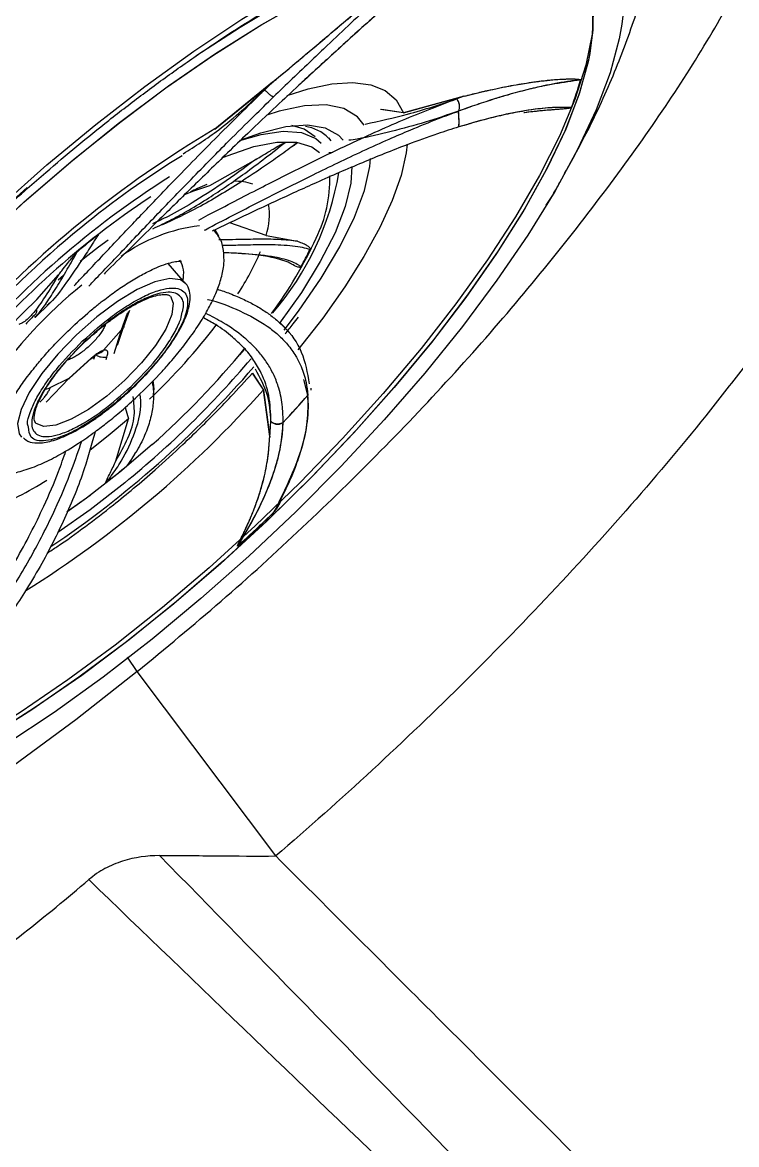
# Model space of a CAD drawing. Header units: inches. Extents: x 2 to 86, y -22 to 129.
# Drawn here: x 19.564 to 21.155, y 72.326 to 74.828 of the extents above; entities that cross this region are included whole.
import ezdxf

# ---------------------------------------------------------------- set-up
doc = ezdxf.new("R2010")
doc.units = ezdxf.units.IN
doc.header["$MEASUREMENT"] = 0
doc.layers.add('BDIM_CYAN', color=4, linetype='Continuous')

# ---------------------------------------------------------------- blocks, each defined once
blk = doc.blocks.new('2020 RHYTHM')
at = {"layer": 'BDIM_CYAN', "color": 3}
for p, q in [((17.7479, 73.7091), (17.6197, 73.6049)), ((17.6197, 73.6049), (17.7457, 73.7073)), ((17.7457, 73.7073), (17.7305, 73.6926)), ((17.7479, 73.7091), (17.7307, 73.6925)), ((18.1753, 73.6783), (18.0398, 73.6413)), ((18.0398, 73.6413), (18.1733, 73.6778)), ((18.1733, 73.6778), (18.1583, 73.6725)), ((18.1753, 73.6783), (18.1584, 73.6723)), ((18.0398, 73.6413), (17.9889, 73.6483)), ((18.0398, 73.6413), (17.9912, 73.6485)), ((17.8727, 73.5849), (17.878, 73.5786)), ((17.8827, 73.5528), (17.8735, 73.5516)), ((17.608, 73.479), (17.7107, 73.5369)), ((17.7335, 73.3677), (17.6526, 73.3958)), ((17.6281, 73.3657), (17.6201, 73.3803)), ((17.7335, 73.3677), (17.8033, 73.3545)), ((17.5533, 73.2615), (17.5152, 73.3051)), ((17.2229, 73.2251), (17.2712, 73.2798)), ((17.27, 73.2685), (17.2822, 73.2792)), ((17.2186, 73.1845), (17.2514, 73.2167)), ((17.4243, 73.1938), (17.4106, 73.1564)), ((17.4167, 73.1645), (17.4294, 73.1994)), ((17.7754, 73.1616), (17.765, 73.1727)), ((17.3714, 73.1115), (17.4106, 73.1564)), ((17.4106, 73.1564), (17.3945, 73.1034)), ((17.4023, 73.1232), (17.4161, 73.1627)), ((17.3434, 73.0938), (17.295, 73.0496)), ((17.295, 73.0487), (17.3436, 73.0931)), ((17.35, 73.092), (17.3533, 73.1024)), ((17.3773, 73.0912), (17.379, 73.0964)), ((17.6838, 73.1128), (17.6741, 73.1012)), ((17.295, 73.0496), (17.2431, 72.9959)), ((17.2526, 73.0285), (17.295, 73.0496)), ((17.7024, 73.0601), (17.7276, 73.0229)), ((17.7031, 73.0608), (17.7276, 73.0229)), ((17.8268, 73.0117), (17.818, 73.046)), ((17.7416, 72.9192), (17.7276, 73.0229)), ((17.7276, 73.0229), (17.7416, 72.918)), ((17.8341, 73.0224), (17.8343, 73.027)), ((17.4193, 72.9838), (17.4267, 72.9589)), ((17.2198, 72.9495), (17.2185, 72.951)), ((17.399, 72.8651), (17.4267, 72.9589)), ((17.7416, 72.918), (17.7445, 72.9527)), ((17.7416, 72.9192), (17.7443, 72.9529)), ((17.4798, 72.9011), (17.4077, 72.8394)), ((17.4464, 72.3951), (17.4251, 72.4271)), ((17.755, 71.9838), (17.4464, 72.3951))]:
    blk.add_line(p, q, dxfattribs=at)
at = {"layer": 'BDIM_CYAN', "color": 3, "flags": 128}
for points in [[(17.1379, 73.4296), (17.2451, 73.5247), (17.3539, 73.6151), (17.4633, 73.7), (17.5722, 73.7785), (17.6797, 73.85), (17.7846, 73.9136), (17.886, 73.9688), (17.9829, 74.0151), (18.0743, 74.0521), (18.1594, 74.0793), (18.2373, 74.0965), (18.3073, 74.1035), (18.3688, 74.1003), (18.421, 74.0869), (18.4636, 74.0634), (18.4962, 74.0301), (18.5183, 73.9873), (18.5298, 73.9353), (18.5306, 73.8748), (18.5266, 73.839)], [(17.5773, 73.768), (17.6759, 73.8323), (17.7763, 73.892), (17.8731, 73.9433), (17.9653, 73.9858), (18.0518, 74.019), (18.132, 74.0426), (18.205, 74.0563), (18.27, 74.0601), (18.3264, 74.0539), (18.3737, 74.0377), (18.4114, 74.0117)], [(17.5773, 73.768), (17.6759, 73.8323), (17.7763, 73.892), (17.8731, 73.9433), (17.9653, 73.9858), (18.0518, 74.019), (18.132, 74.0426), (18.205, 74.0563), (18.27, 74.0601), (18.3264, 74.0539), (18.3737, 74.0377), (18.4114, 74.0117)], [(17.0917, 73.3471), (17.194, 73.4415), (17.2985, 73.5318), (17.4043, 73.6171), (17.5102, 73.6965), (17.6151, 73.7692), (17.718, 73.8344), (17.8177, 73.8915), (17.9134, 73.9398), (18.004, 73.9789), (18.0885, 74.0084), (18.1661, 74.028), (18.2361, 74.0375), (18.2976, 74.0368), (18.3501, 74.0258), (18.393, 74.0047), (18.4259, 73.9738), (18.4484, 73.9333), (18.4604, 73.8836), (18.4616, 73.8253), (18.4554, 73.7757)], [(17.0975, 73.3526), (17.2, 73.4468), (17.3046, 73.5369), (17.4104, 73.6219), (17.5162, 73.7009), (17.6211, 73.7731), (17.7238, 73.8379), (17.8234, 73.8945), (17.9188, 73.9423), (18.009, 73.9809), (18.0932, 74.0098), (18.1704, 74.0289), (18.2399, 74.0377), (18.3009, 74.0364), (18.3528, 74.0249), (18.3952, 74.0032), (18.4275, 73.9717), (18.4494, 73.9307), (18.4607, 73.8805), (18.4613, 73.8217), (18.4549, 73.7732)], [(18.4635, 73.8781), (18.46, 73.8164), (18.446, 73.7472), (18.4216, 73.671), (18.3872, 73.5887), (18.343, 73.5011), (18.2895, 73.4091), (18.2273, 73.3134), (18.1568, 73.2152), (18.0789, 73.1154), (17.9944, 73.0149), (17.9039, 72.9148), (17.8086, 72.8161), (17.7092, 72.7197), (17.6068, 72.6267), (17.5025, 72.5378), (17.3971, 72.4541), (17.2919, 72.3763), (17.1878, 72.3053), (17.0858, 72.2416), (16.9871, 72.1861), (16.8925, 72.1391), (16.803, 72.1012), (16.7342, 72.0772)], [(18.5266, 73.839), (18.5207, 73.8062), (18.5001, 73.7302), (18.4691, 73.6476), (18.428, 73.5592), (18.3771, 73.4658), (18.317, 73.3683), (18.2482, 73.2676), (18.1714, 73.1648), (18.0874, 73.0607), (17.9969, 72.9565), (17.9007, 72.8531), (17.8, 72.7515), (17.6955, 72.6527), (17.5884, 72.5577), (17.4796, 72.4672), (17.3702, 72.3824), (17.2612, 72.3038), (17.1538, 72.2324)], [(18.4549, 73.7732), (18.4512, 73.7549), (18.4305, 73.6808), (18.3993, 73.6001), (18.3581, 73.5137), (18.3072, 73.4225), (18.2472, 73.3273), (18.1786, 73.2292), (18.1022, 73.1292), (18.0188, 73.0283), (17.9292, 72.9275), (17.8344, 72.8279), (17.7352, 72.7305), (17.6328, 72.6363), (17.5281, 72.5462), (17.4224, 72.4613), (17.3165, 72.3822), (17.2117, 72.31), (17.1089, 72.2452)], [(18.4554, 73.7757), (18.4521, 73.759), (18.4319, 73.6853), (18.4014, 73.6049), (18.3607, 73.5189), (18.3104, 73.4279), (18.2509, 73.3329), (18.1828, 73.235), (18.1068, 73.135), (18.0238, 73.0341), (17.9345, 72.9333), (17.84, 72.8336), (17.741, 72.7361)], [(17.7803, 73.6797), (17.8273, 73.6945), (17.8803, 73.7057), (17.9271, 73.7088), (17.9669, 73.7038), (17.9992, 73.6908), (18.0236, 73.6699), (18.0398, 73.6413)], [(17.7803, 73.6797), (17.8273, 73.6945), (17.8803, 73.7057), (17.9271, 73.7088), (17.9669, 73.7038), (17.9992, 73.6908), (18.0236, 73.6699), (18.0398, 73.6413)], [(17.952, 73.6134), (17.937, 73.632), (17.9072, 73.6503), (17.8677, 73.6585), (17.8194, 73.6567), (17.763, 73.6447), (17.7351, 73.636)], [(17.6752, 73.5793), (17.7223, 73.5929), (17.7717, 73.5999), (17.8126, 73.5968), (17.8443, 73.5836), (17.8567, 73.5731)], [(17.6756, 73.58), (17.7216, 73.5967), (17.7777, 73.6105), (17.826, 73.6141), (17.8654, 73.6076), (17.8952, 73.5909), (17.9052, 73.5803)], [(17.8433, 73.5874), (17.8186, 73.6047), (17.7909, 73.6126)], [(17.6352, 73.5404), (17.6471, 73.5454), (17.706, 73.5656), (17.7578, 73.5758), (17.8012, 73.5757), (17.8354, 73.5653), (17.8527, 73.5528)], [(18.0477, 73.571), (18.0455, 73.5515), (18.0343, 73.5013), (18.0147, 73.4456), (17.9871, 73.3852), (17.9517, 73.3208), (17.9091, 73.2532), (17.8597, 73.1834), (17.8042, 73.1122)], [(18.0477, 73.571), (18.0455, 73.5515), (18.0343, 73.5013), (18.0147, 73.4456), (17.9871, 73.3852), (17.9517, 73.3208), (17.9091, 73.2532), (17.8597, 73.1834), (17.8042, 73.1122)], [(17.9245, 73.5212), (17.9223, 73.4843), (17.91, 73.4323), (17.8872, 73.3735), (17.8544, 73.3092), (17.8122, 73.2406), (17.7637, 73.1721)], [(17.7738, 73.1562), (17.8059, 73.1988), (17.8564, 73.2722), (17.8981, 73.3424), (17.9305, 73.4081), (17.9528, 73.4681), (17.9648, 73.5214), (17.9665, 73.539)], [(17.067, 73.3507), (17.154, 73.4321), (17.2011, 73.4742)], [(17.0697, 73.3534), (17.154, 73.4321), (17.2011, 73.4742)], [(17.5506, 73.4582), (17.5724, 73.4671), (17.608, 73.479)], [(17.6281, 73.3657), (17.6203, 73.3758), (17.6153, 73.3798)], [(17.3193, 73.3104), (17.3601, 73.3424), (17.3813, 73.3581)], [(17.5533, 73.2615), (17.5431, 73.2688), (17.5188, 73.2719), (17.4858, 73.2644), (17.4462, 73.2468), (17.4021, 73.2201), (17.3562, 73.1859), (17.3111, 73.1461), (17.2695, 73.1031), (17.2337, 73.0594), (17.2059, 73.0174), (17.1876, 72.9797), (17.1799, 72.9485), (17.1833, 72.9255), (17.1887, 72.9179)], [(17.5203, 73.2319), (17.5268, 73.2163), (17.5237, 73.191), (17.51, 73.1589), (17.4869, 73.1221), (17.4558, 73.0832), (17.4188, 73.0448), (17.3786, 73.0095), (17.3377, 72.9798), (17.2991, 72.9576), (17.2653, 72.9444), (17.2386, 72.9413), (17.221, 72.9483), (17.2198, 72.9495)], [(17.3436, 73.0931), (17.3439, 73.0929), (17.3439, 73.093), (17.3434, 73.0938)], [(17.4267, 72.9589), (17.3819, 72.9207), (17.3413, 72.8887)], [(17.4077, 72.8394), (17.3335, 72.7819), (17.2909, 72.7517)], [(17.4185, 72.8159), (17.3415, 72.7559), (17.2693, 72.7052)], [(17.3415, 72.7878), (17.328, 72.7777), (17.2899, 72.7504)], [(17.741, 72.7361), (17.6388, 72.6416), (17.5342, 72.5513), (17.4285, 72.466), (17.3226, 72.3866), (17.2177, 72.3139), (17.1148, 72.2487), (17.015, 72.1917), (16.9193, 72.1433), (16.8288, 72.1042), (16.7442, 72.0747), (16.6666, 72.0551), (16.5967, 72.0456), (16.5944, 72.0455)], [(17.4464, 72.3951), (17.3093, 72.2876), (17.1716, 72.1859), (17.0341, 72.0908), (16.8978, 72.0027), (16.7634, 71.9222), (16.6318, 71.8498), (16.5038, 71.7861), (16.3803, 71.7313), (16.2619, 71.6858), (16.1495, 71.6499), (16.0437, 71.6239), (15.9452, 71.6079), (15.8546, 71.6019), (15.7725, 71.6061), (15.6993, 71.6204), (15.6356, 71.6447), (15.5817, 71.6788), (15.538, 71.7226), (15.5048, 71.7758), (15.4822, 71.8381), (15.4757, 71.868)]]:
    blk.add_lwpolyline(points, dxfattribs=at)
at = {"layer": 'BDIM_CYAN', "color": 3}
for centre, radius, start, end in [((17.6486, 73.9337), 0.8157, 339.8578, 344.3952), ((17.6486, 73.9337), 0.8157, 339.858, 344.3957), ((17.9443, 73.621), 0.2193, 357.0624, 6.2908), ((17.9445, 73.6208), 0.2193, 357.0631, 6.2918), ((18.8385, 71.534), 2.403, 120.4775, 137.7275), ((17.808, 73.5192), 0.0922, 45.398, 81.7755), ((17.7787, 73.4197), 0.1554, 81.4113, 90.84), ((18.5377, 71.9119), 1.9105, 121.2482, 129.5733), ((18.6311, 71.7504), 2.0721, 122.4897, 139.5967), ((17.2683, 73.6125), 0.6362, 319.0152, 350.5027), ((17.5765, 73.4942), 0.2995, 333.7802, 1.2265), ((17.6675, 73.3855), 0.1028, 69.2794, 93.4872), ((18.5395, 71.8483), 1.9254, 123.5078, 140.3221), ((17.595, 73.4142), 0.1461, 341.4333, 9.0919), ((18.8308, 71.5407), 2.3834, 129.321, 137.9525), ((18.5356, 71.8643), 1.9097, 128.0396, 129.8087), ((17.6256, 73.0273), 0.3638, 96.413, 126.1853), ((16.9802, 73.7584), 0.9516, 323.559, 335.3714), ((17.1427, 73.5778), 0.6285, 327.1951, 336.9372), ((17.1287, 73.6813), 0.783, 330.6588, 333.8651), ((17.4934, 73.2824), 0.0566, 344.8017, 32.2752), ((17.9716, 72.45), 1.035, 128.8058, 145.3715), ((18.2147, 72.1851), 1.4371, 133.6423, 142.6911), ((18.0118, 72.4081), 1.1147, 135.3022, 136.8934), ((17.4172, 73.2055), 0.0136, 300.9747, 340.6254), ((16.4808, 74.0436), 1.4389, 313.6453, 322.6032), ((17.3599, 73.1196), 0.0141, 283.577, 324.8771), ((16.0352, 74.5065), 2.1844, 309.2919, 319.6624), ((16.1666, 74.3696), 1.9701, 311.8039, 320.507), ((15.9706, 74.5781), 2.2966, 303.9749, 319.0998), ((15.8892, 74.6622), 2.4631, 302.0951, 318.2775), ((17.2424, 73.045), 0.0194, 270.3639, 301.7146), ((15.7185, 74.8612), 2.8046, 317.0545, 318.7411), ((15.7187, 74.861), 2.8046, 317.0547, 318.7412), ((16.2009, 74.321), 1.9097, 308.0396, 309.8089), ((16.8739, 73.4006), 0.6874, 290.5783, 302.6613), ((14.8335, 75.7825), 4.2079, 312.3892, 313.9092), ((14.8347, 75.7813), 4.2062, 313.6608, 313.9084), ((14.8337, 75.7823), 4.2076, 312.389, 313.6609), ((19.261, 74.3803), 2.2392, 227.1628, 227.2482)]:
    blk.add_arc(centre, radius, start, end, dxfattribs=at)
for points, knots in [([(16.4992, 73.2396), (16.6284, 73.3803), (16.9013, 73.6566), (17.3346, 74.0366), (17.6994, 74.3089), (17.9477, 74.4699), (18.0858, 74.5528), (18.1882, 74.6096), (18.2941, 74.6554), (18.4383, 74.7022), (18.578, 74.7372), (18.7129, 74.7593), (18.8439, 74.7731), (19.0609, 74.7766), (19.3257, 74.7283), (19.5436, 74.5989), (19.6407, 74.4114), (19.6167, 74.2154), (19.5494, 74.0599), (19.4977, 73.9659), (19.4377, 73.8684), (19.3476, 73.7403), (19.2186, 73.576), (19.0964, 73.4297), (18.9902, 73.3085), (18.9221, 73.2293), (18.8677, 73.1627), (18.8136, 73.0941), (18.7187, 72.9696), (18.5133, 72.722), (18.1856, 72.3721), (17.9002, 72.1085), (17.7551, 71.9838)], [0, 0, 0, 0, 0.0625, 0.125, 0.1875, 0.21875, 0.234375, 0.25, 0.265625, 0.28125, 0.3125, 0.328125, 0.34375, 0.375, 0.4375, 0.5, 0.5625, 0.625, 0.65625, 0.671875, 0.6875, 0.71875, 0.75, 0.78125, 0.796875, 0.8125, 0.820312, 0.828125, 0.84375, 0.875, 0.9375, 1, 1, 1, 1]), ([(17.4464, 72.3951), (17.509, 72.4469), (17.634, 72.55), (17.8158, 72.7155), (17.9906, 72.8864), (18.1561, 73.0613), (18.3109, 73.239), (18.4535, 73.4178), (18.5821, 73.5916), (18.6937, 73.7601), (18.7867, 73.9212), (18.8605, 74.0739), (18.9142, 74.2164), (18.9471, 74.3471), (18.959, 74.465), (18.9499, 74.5683), (18.9191, 74.6555), (18.8725, 74.7239), (18.8268, 74.7543), (18.8061, 74.768)], [0, 0, 0, 0, 0.059199, 0.118028, 0.177156, 0.236399, 0.295112, 0.355058, 0.415348, 0.474544, 0.534082, 0.593733, 0.652992, 0.712534, 0.772144, 0.831443, 0.890933, 0.950715, 1, 1, 1, 1]), ([(18.399, 73.506), (18.419, 73.5423), (18.4629, 73.6218), (18.5172, 73.745), (18.5636, 73.8729), (18.5979, 73.9964), (18.6203, 74.1172), (18.6316, 74.2037), (18.6323, 74.2504), (18.6324, 74.2569)], [0, 0, 0, 0, 0.156996, 0.343747, 0.516259, 0.676933, 0.829371, 0.976311, 1, 1, 1, 1]), ([(17.0988, 73.3785), (17.1328, 73.4101), (17.1804, 73.4541), (17.2517, 73.5163), (17.3123, 73.5675), (17.3846, 73.6259), (17.4602, 73.6841), (17.5386, 73.7413), (17.6181, 73.796), (17.6976, 73.8474), (17.776, 73.8945), (17.8526, 73.9368), (17.9264, 73.9739), (17.9968, 74.0055), (18.0633, 74.0313), (18.1252, 74.0514), (18.1822, 74.0658), (18.2339, 74.0745), (18.2801, 74.0779), (18.3207, 74.0761), (18.356, 74.0697), (18.3859, 74.0581), (18.4071, 74.0456), (18.4162, 74.0344), (18.4193, 74.0306)], [0, 0, 0, 0, 0.06182, 0.086352, 0.126989, 0.168841, 0.213391, 0.25948, 0.306623, 0.354423, 0.402591, 0.4509, 0.499169, 0.547249, 0.595017, 0.642375, 0.68926, 0.735663, 0.781674, 0.827568, 0.873873, 0.921772, 0.973699, 1, 1, 1, 1]), ([(18.1608, 74.0195), (18.1264, 73.9896), (18.0609, 73.9326), (17.9664, 73.8485), (17.8824, 73.7724), (17.8307, 73.7249), (17.8066, 73.7026)], [0, 0, 0, 0, 0.2926794, 0.5569459, 0.7927389, 1, 1, 1, 1]), ([(18.1608, 74.0195), (18.1382, 73.9999), (18.093, 73.9606), (18.0281, 73.9033), (17.9666, 73.8484), (17.9109, 73.798), (17.8574, 73.7492), (17.8235, 73.718), (17.8067, 73.7025)], [0, 0, 0, 0, 0.192209, 0.385632, 0.546718, 0.708701, 0.855465, 1, 1, 1, 1]), ([(17.7457, 73.7073), (17.7546, 73.7147), (17.7731, 73.7302), (17.8025, 73.7548), (17.8346, 73.7819), (17.8695, 73.8113), (17.9072, 73.8432), (17.9477, 73.8775), (17.9885, 73.9121), (18.026, 73.9439), (18.0587, 73.9716), (18.081, 73.9904), (18.094, 74.001), (18.0976, 74.0037), (18.0986, 74.0043), (18.099, 74.0046), (18.0991, 74.0046), (18.0992, 74.0046)], [0, 0, 0, 0, 0.076091, 0.159217, 0.249599, 0.347471, 0.453074, 0.566653, 0.688459, 0.798268, 0.884794, 0.967963, 0.990274, 0.996657, 0.998687, 0.999427, 1, 1, 1, 1]), ([(17.7479, 73.7091), (17.7647, 73.7232), (17.8019, 73.7543), (17.8568, 73.8006), (17.9061, 73.8423), (17.9475, 73.8773), (17.9867, 73.9106), (18.0249, 73.9431), (18.0597, 73.9725), (18.082, 73.9912), (18.0944, 74.0013), (18.0977, 74.0037), (18.0987, 74.0044), (18.099, 74.0046), (18.0991, 74.0046), (18.0992, 74.0046)], [0, 0, 0, 0, 0.1452054, 0.3201199, 0.4648737, 0.5629205, 0.6706961, 0.7985215, 0.8893049, 0.9699942, 0.9907989, 0.996799, 0.9987286, 0.9994408, 1, 1, 1, 1]), ([(18.0992, 74.0046), (18.0853, 73.9919), (18.0561, 73.965), (18.014, 73.9262), (17.9692, 73.8845), (17.922, 73.8404), (17.8762, 73.7971), (17.8324, 73.7555), (17.7924, 73.7171), (17.7642, 73.6899), (17.7504, 73.6765)], [0, 0, 0, 0, 0.118993, 0.250178, 0.358069, 0.500219, 0.652127, 0.750148, 0.877347, 1, 1, 1, 1]), ([(17.3056, 73.2552), (17.3138, 73.264), (17.3323, 73.2835), (17.3621, 73.3151), (17.3937, 73.3485), (17.4248, 73.3813), (17.4557, 73.4138), (17.4878, 73.4474), (17.5407, 73.5024), (17.6192, 73.5833), (17.693, 73.6555), (17.7307, 73.6925)], [0, 0, 0, 0, 0.074245, 0.165874, 0.254499, 0.331723, 0.40894, 0.486274, 0.563874, 0.776831, 1, 1, 1, 1]), ([(17.8067, 73.7025), (17.79, 73.6869), (17.7511, 73.6509), (17.6982, 73.6005), (17.6485, 73.5527), (17.6065, 73.5119), (17.5667, 73.4729), (17.5301, 73.4369), (17.4852, 73.3926), (17.4358, 73.3439), (17.3948, 73.3036), (17.3755, 73.2846), (17.3724, 73.2816)], [0, 0, 0, 0, 0.100333, 0.232584, 0.328139, 0.417647, 0.50955, 0.598457, 0.674572, 0.835452, 0.973921, 1, 1, 1, 1]), ([(17.5489, 73.5499), (17.5754, 73.5667), (17.6372, 73.6059), (17.6966, 73.6611), (17.7305, 73.6926)], [0, 0, 0, 0, 0.428871, 1, 1, 1, 1]), ([(17.7504, 73.6765), (17.7493, 73.6768), (17.7477, 73.6773), (17.7445, 73.6793), (17.7417, 73.6814), (17.7388, 73.684), (17.7349, 73.6876), (17.7323, 73.6906), (17.7307, 73.6925)], [0, 0, 0, 0, 0.234643, 0.36249, 0.494052, 0.626491, 0.756856, 1, 1, 1, 1]), ([(18.4342, 73.7143), (18.3968, 73.7088), (18.3407, 73.7005), (18.2443, 73.6734), (18.1896, 73.6545), (18.1623, 73.645)], [0, 0, 0, 0, 0.499974, 0.750046, 1, 1, 1, 1]), ([(18.4342, 73.7143), (18.4259, 73.7134), (18.4083, 73.7113), (18.3808, 73.7068), (18.3496, 73.7007), (18.3145, 73.6925), (18.2777, 73.6825), (18.2401, 73.6712), (18.2038, 73.6595), (18.1761, 73.6497), (18.1625, 73.6449)], [0, 0, 0, 0, 0.118992, 0.250177, 0.358107, 0.500217, 0.652031, 0.750145, 0.877265, 1, 1, 1, 1]), ([(18.1733, 73.6778), (18.1966, 73.6836), (18.2384, 73.6938), (18.2885, 73.7034), (18.325, 73.7093), (18.3538, 73.7129), (18.3771, 73.7151), (18.3963, 73.7163), (18.4107, 73.7167), (18.422, 73.7166), (18.4293, 73.7161), (18.4333, 73.7153), (18.4341, 73.7148), (18.4342, 73.7145), (18.4342, 73.7144), (18.4342, 73.7143)], [0, 0, 0, 0, 0.211877, 0.377914, 0.513645, 0.615978, 0.719861, 0.809086, 0.876018, 0.925828, 0.979614, 0.993526, 0.997654, 0.999036, 1, 1, 1, 1]), ([(18.1753, 73.6783), (18.1856, 73.6809), (18.2075, 73.6864), (18.2371, 73.6931), (18.2633, 73.6986), (18.2864, 73.7029), (18.3164, 73.7081), (18.3499, 73.7127), (18.3804, 73.7155), (18.4009, 73.7165), (18.4162, 73.7168), (18.4267, 73.7165), (18.4326, 73.7155), (18.4339, 73.7149), (18.4342, 73.7146), (18.4342, 73.7145), (18.4342, 73.7144), (18.4342, 73.7143)], [0, 0, 0, 0, 0.092691, 0.196519, 0.283182, 0.353627, 0.437177, 0.608372, 0.745379, 0.828585, 0.891261, 0.970341, 0.990895, 0.996828, 0.998739, 0.999445, 1, 1, 1, 1]), ([(17.3389, 73.2546), (17.3418, 73.2577), (17.3642, 73.2816), (17.4132, 73.3329), (17.4735, 73.3964), (17.5258, 73.4509), (17.567, 73.4934), (17.6088, 73.5361), (17.6557, 73.5835), (17.7019, 73.6294), (17.7359, 73.6625), (17.7504, 73.6765)], [0, 0, 0, 0, 0.028481, 0.220014, 0.417808, 0.510683, 0.606377, 0.70895, 0.793606, 0.912397, 1, 1, 1, 1]), ([(17.5836, 73.4019), (17.5906, 73.4057), (17.6174, 73.4199), (17.6631, 73.4437), (17.7179, 73.472), (17.7692, 73.4981), (17.8177, 73.5223), (17.8656, 73.5458), (17.9402, 73.5815), (18.0417, 73.6279), (18.1189, 73.6573), (18.1584, 73.6723)], [0, 0, 0, 0, 0.034266, 0.129852, 0.222304, 0.302863, 0.383415, 0.464089, 0.54504, 0.767193, 1, 1, 1, 1]), ([(17.9543, 73.6159), (17.9866, 73.623), (18.0618, 73.6394), (18.1232, 73.6605), (18.1583, 73.6725)], [0, 0, 0, 0, 0.4291287, 1, 1, 1, 1]), ([(18.1623, 73.645), (18.1628, 73.6459), (18.1638, 73.6476), (18.1646, 73.651), (18.1649, 73.6548), (18.1646, 73.6588), (18.1636, 73.6628), (18.1618, 73.6677), (18.1596, 73.6706), (18.1583, 73.6725)], [0, 0, 0, 0, 0.121409, 0.249103, 0.380728, 0.513445, 0.644273, 0.770475, 1, 1, 1, 1]), ([(18.1625, 73.6449), (18.1633, 73.6466), (18.1646, 73.6494), (18.1651, 73.6541), (18.1648, 73.6581), (18.1639, 73.6621), (18.1621, 73.6672), (18.1598, 73.6703), (18.1584, 73.6723)], [0, 0, 0, 0, 0.234643, 0.36249, 0.494052, 0.626491, 0.756856, 1, 1, 1, 1]), ([(17.5966, 73.3793), (17.5973, 73.3797), (17.638, 73.4015), (17.7194, 73.4432), (17.8177, 73.493), (17.8944, 73.5302), (17.9511, 73.5569), (18.0049, 73.5813), (18.0612, 73.6056), (18.113, 73.6266), (18.1477, 73.6394), (18.1625, 73.6449)], [0, 0, 0, 0, 0.0033144, 0.2004105, 0.4025987, 0.4979005, 0.5960942, 0.7013466, 0.7882137, 0.9101089, 1, 1, 1, 1]), ([(18.1623, 73.645), (18.1383, 73.6366), (18.0921, 73.6203), (18.015, 73.5995), (17.9574, 73.5855), (17.9243, 73.5806), (17.918, 73.5797)], [0, 0, 0, 0, 0.335384, 0.645666, 0.932965, 1, 1, 1, 1]), ([(18.4144, 73.6528), (18.3958, 73.653), (18.3604, 73.6532), (18.2963, 73.6439), (18.2315, 73.6297), (18.1851, 73.6161), (18.1633, 73.6097)], [0, 0, 0, 0, 0.29268, 0.556946, 0.792739, 1, 1, 1, 1]), ([(18.4144, 73.6528), (18.4022, 73.6531), (18.3779, 73.6536), (18.337, 73.6497), (18.2945, 73.643), (18.2522, 73.634), (18.2087, 73.623), (18.1785, 73.614), (18.1635, 73.6096)], [0, 0, 0, 0, 0.195459, 0.390276, 0.552712, 0.713557, 0.858443, 1, 1, 1, 1]), ([(18.4144, 73.6528), (18.4144, 73.6528), (18.4144, 73.6528), (18.4143, 73.6527), (18.4142, 73.6526), (18.4142, 73.6525), (18.414, 73.6524), (18.4139, 73.6523), (18.4135, 73.6521), (18.4129, 73.6518), (18.4101, 73.651), (18.406, 73.6505), (18.4005, 73.6499), (18.3946, 73.6494), (18.3879, 73.6489), (18.3798, 73.6483), (18.3704, 73.6475), (18.3588, 73.6465), (18.3447, 73.6452), (18.3279, 73.6434), (18.3158, 73.6421), (18.3087, 73.6412), (18.3081, 73.6411)], [0, 0, 0, 0, 0.000643, 0.001203, 0.001728, 0.002274, 0.002892, 0.004029, 0.005476, 0.011054, 0.019295, 0.079704, 0.136701, 0.188217, 0.259649, 0.341553, 0.433796, 0.536228, 0.67771, 0.827666, 0.985862, 1, 1, 1, 1]), ([(18.4144, 73.6528), (18.4144, 73.6528), (18.4144, 73.6527), (18.4143, 73.6526), (18.4142, 73.6526), (18.4141, 73.6525), (18.414, 73.6523), (18.4137, 73.6522), (18.4124, 73.6516), (18.4077, 73.6507), (18.3912, 73.649), (18.3588, 73.6465), (18.3298, 73.6443), (18.3091, 73.6412), (18.3087, 73.6411)], [0, 0, 0, 0, 0.000838, 0.001555, 0.001904, 0.002266, 0.003081, 0.005304, 0.008534, 0.032654, 0.139762, 0.525323, 0.991407, 1, 1, 1, 1]), ([(18.1635, 73.6096), (18.1476, 73.6046), (18.1107, 73.5929), (18.0549, 73.5727), (17.9987, 73.5507), (17.9479, 73.5298), (17.8971, 73.5082), (17.8478, 73.4864), (17.7839, 73.4575), (17.709, 73.4227), (17.6461, 73.3929), (17.6158, 73.3781), (17.6135, 73.377)], [0, 0, 0, 0, 0.101851, 0.236104, 0.333106, 0.423968, 0.517262, 0.607515, 0.684782, 0.849177, 0.988661, 1, 1, 1, 1]), ([(17.4809, 73.3826), (17.4949, 73.3892), (17.5218, 73.4018), (17.5636, 73.4251), (17.6046, 73.4502), (17.6462, 73.4778), (17.7048, 73.519), (17.7469, 73.552), (17.7764, 73.5751)], [0, 0, 0, 0, 0.135552, 0.260798, 0.405842, 0.535564, 0.673856, 1, 1, 1, 1]), ([(17.8019, 73.5734), (17.8012, 73.5729), (17.7995, 73.5716), (17.7944, 73.5678), (17.7782, 73.5558), (17.7397, 73.5282), (17.6724, 73.4828), (17.5876, 73.4307), (17.5277, 73.4029), (17.5005, 73.3903)], [0, 0, 0, 0, 0.007325, 0.019566, 0.058651, 0.192116, 0.441769, 0.746986, 1, 1, 1, 1]), ([(17.7107, 73.5369), (17.7151, 73.5396), (17.727, 73.5468), (17.7434, 73.5567), (17.758, 73.5653), (17.7668, 73.5704), (17.7718, 73.5731), (17.7745, 73.5745), (17.7759, 73.575), (17.7763, 73.5751), (17.7764, 73.5751)], [0, 0, 0, 0, 0.191797, 0.519572, 0.729704, 0.856737, 0.930022, 0.970712, 0.992634, 1, 1, 1, 1]), ([(17.8019, 73.5734), (17.8019, 73.5733), (17.802, 73.5733), (17.802, 73.5732), (17.8019, 73.573), (17.8017, 73.5727), (17.801, 73.572), (17.7979, 73.5696), (17.7941, 73.5669), (17.7907, 73.565), (17.7898, 73.5644)], [0, 0, 0, 0, 0.0225825, 0.0453866, 0.0660318, 0.088595, 0.1271741, 0.2476553, 0.8016858, 1, 1, 1, 1]), ([(17.7107, 73.5369), (17.6857, 73.5186), (17.6397, 73.4851), (17.5732, 73.4424), (17.5215, 73.4125), (17.4922, 73.3989), (17.4808, 73.3936)], [0, 0, 0, 0, 0.3413346, 0.6272642, 0.8544761, 1, 1, 1, 1]), ([(17.6018, 73.4813), (17.5948, 73.4784), (17.5824, 73.4731), (17.5702, 73.4669), (17.5649, 73.4641)], [0, 0, 0, 0, 0.564268, 1, 1, 1, 1]), ([(18.3578, 73.4349), (18.3657, 73.447), (18.3766, 73.4637), (18.3856, 73.4809), (18.388, 73.4856)], [0, 0, 0, 0, 0.728196, 1, 1, 1, 1]), ([(17.3588, 73.3684), (17.3584, 73.3677), (17.3573, 73.366), (17.354, 73.3608), (17.3438, 73.3445), (17.3207, 73.3086), (17.2857, 73.2583), (17.259, 73.2216), (17.2464, 73.2124), (17.2453, 73.2117)], [0, 0, 0, 0, 0.00946, 0.025269, 0.07575, 0.248135, 0.570583, 0.964797, 1, 1, 1, 1]), ([(17.3588, 73.3684), (17.3589, 73.3685), (17.3591, 73.3686), (17.3594, 73.3688), (17.3595, 73.3688), (17.3597, 73.3688), (17.3596, 73.3684), (17.3592, 73.3675), (17.3585, 73.3665), (17.3581, 73.3659)], [0, 0, 0, 0, 0.053726, 0.107979, 0.157095, 0.210775, 0.302558, 0.589193, 1, 1, 1, 1]), ([(17.4472, 73.0089), (17.4635, 73.0248), (17.4864, 73.0471), (17.517, 73.0811), (17.541, 73.1095), (17.5664, 73.1428), (17.5891, 73.1763), (17.6085, 73.2097), (17.6238, 73.2421), (17.6347, 73.2734), (17.6406, 73.304), (17.6395, 73.3333), (17.635, 73.3555), (17.6278, 73.365), (17.6267, 73.3666)], [0, 0, 0, 0, 0.1283516, 0.1794177, 0.2631316, 0.3478556, 0.4367233, 0.5272454, 0.6187452, 0.711002, 0.8042402, 0.8961151, 0.9830937, 1, 1, 1, 1]), ([(17.8033, 73.3545), (17.7904, 73.356), (17.7653, 73.359), (17.7148, 73.3593), (17.6688, 73.3582), (17.6387, 73.3577), (17.6283, 73.3575)], [0, 0, 0, 0, 0.312387, 0.607034, 0.864363, 1, 1, 1, 1]), ([(17.6351, 73.3457), (17.6438, 73.3458), (17.6665, 73.3462), (17.7024, 73.3472), (17.7378, 73.3475), (17.7687, 73.3467), (17.7935, 73.3448), (17.8154, 73.3415), (17.8262, 73.3381), (17.8317, 73.3364)], [0, 0, 0, 0, 0.090888, 0.235662, 0.413536, 0.543225, 0.692808, 0.841718, 1, 1, 1, 1]), ([(17.8033, 73.3545), (17.8058, 73.3537), (17.8125, 73.3516), (17.8206, 73.348), (17.8268, 73.3441), (17.8299, 73.3412), (17.8314, 73.3392), (17.8319, 73.3378), (17.8319, 73.337), (17.8317, 73.3365), (17.8317, 73.3364)], [0, 0, 0, 0, 0.1918013, 0.5196338, 0.7297874, 0.8568184, 0.9300901, 0.9707636, 0.9926713, 1, 1, 1, 1]), ([(17.2182, 73.1849), (17.2206, 73.1873), (17.2287, 73.1951), (17.2443, 73.2168), (17.266, 73.2504), (17.2891, 73.2892), (17.3054, 73.318), (17.3129, 73.3313)], [0, 0, 0, 0, 0.101128, 0.32828, 0.564698, 0.798788, 1, 1, 1, 1]), ([(17.2712, 73.2798), (17.2735, 73.2828), (17.2798, 73.2908), (17.2894, 73.303), (17.2986, 73.3147), (17.3056, 73.3231), (17.3097, 73.3284), (17.3126, 73.331), (17.3129, 73.3313)], [0, 0, 0, 0, 0.191782, 0.518998, 0.728969, 0.85611, 0.98384, 1, 1, 1, 1]), ([(17.8113, 73.2976), (17.8111, 73.2977), (17.8106, 73.2982), (17.809, 73.2994), (17.8036, 73.3031), (17.7884, 73.3109), (17.7524, 73.3207), (17.6999, 73.3263), (17.6544, 73.3284), (17.6388, 73.3291)], [0, 0, 0, 0, 0.008086, 0.0216, 0.064748, 0.212089, 0.487696, 0.824644, 1, 1, 1, 1]), ([(17.7829, 73.3078), (17.7647, 73.3139), (17.7359, 73.3236), (17.6772, 73.327), (17.6556, 73.3283)], [0, 0, 0, 0, 0.632412, 1, 1, 1, 1]), ([(17.3015, 73.1634), (17.3168, 73.1774), (17.3382, 73.1968), (17.3703, 73.2225), (17.3968, 73.2423), (17.4269, 73.2625), (17.456, 73.2797), (17.4829, 73.2934), (17.5063, 73.3029), (17.5252, 73.3083), (17.5383, 73.3103), (17.5452, 73.3098), (17.5451, 73.3099), (17.5451, 73.3099)], [0, 0, 0, 0, 0.146831, 0.205217, 0.300343, 0.395717, 0.49417, 0.59209, 0.68768, 0.779503, 0.866907, 0.95073, 1, 1, 1, 1]), ([(17.8113, 73.2976), (17.8112, 73.2975), (17.8111, 73.2973), (17.8109, 73.2971), (17.8106, 73.2968), (17.8103, 73.2966), (17.8095, 73.2964), (17.8073, 73.2962), (17.8005, 73.2981), (17.7925, 73.3024), (17.7853, 73.3064), (17.7829, 73.3078)], [0, 0, 0, 0, 0.0055006, 0.0110552, 0.016084, 0.0215799, 0.030977, 0.0603237, 0.1952739, 0.7306037, 1, 1, 1, 1]), ([(17.2712, 73.2798), (17.261, 73.263), (17.2406, 73.2296), (17.2203, 73.2004), (17.2099, 73.1894), (17.207, 73.1863)], [0, 0, 0, 0, 0.42086, 0.836145, 1, 1, 1, 1]), ([(17.3247, 73.1322), (17.3468, 73.1518), (17.3808, 73.1821), (17.4273, 73.2134), (17.4616, 73.2326), (17.4926, 73.2453), (17.526, 73.2527), (17.5541, 73.246), (17.5614, 73.2194), (17.5538, 73.1876), (17.5406, 73.1582), (17.5206, 73.1256), (17.488, 73.0813), (17.4562, 73.0489), (17.4356, 73.0278)], [0, 0, 0, 0, 0.1197284, 0.1841803, 0.25, 0.3158197, 0.3802716, 0.5, 0.6197284, 0.6841803, 0.75, 0.8158197, 0.8802716, 1, 1, 1, 1]), ([(17.4329, 73.024), (17.4464, 73.0374), (17.4653, 73.0559), (17.4898, 73.0839), (17.5082, 73.1068), (17.5267, 73.133), (17.5421, 73.1583), (17.5539, 73.1825), (17.5616, 73.2046), (17.5651, 73.225), (17.5634, 73.2434), (17.5585, 73.2576), (17.552, 73.262), (17.5505, 73.263)], [0, 0, 0, 0, 0.1474193, 0.2050508, 0.2989199, 0.3925959, 0.4894441, 0.5864178, 0.682694, 0.7783111, 0.874381, 0.9725918, 1, 1, 1, 1]), ([(17.6251, 73.2478), (17.6345, 73.2446), (17.6555, 73.2375), (17.6838, 73.2253), (17.7106, 73.2115), (17.7342, 73.1971), (17.748, 73.1863), (17.7548, 73.1809)], [0, 0, 0, 0, 0.1848166, 0.410302, 0.6067801, 0.8032413, 1, 1, 1, 1]), ([(17.5468, 73.1962), (17.5475, 73.1989), (17.5521, 73.2162), (17.544, 73.2365), (17.5181, 73.2433), (17.4864, 73.2362), (17.4572, 73.2242), (17.4247, 73.2061), (17.3808, 73.1766), (17.3486, 73.1479), (17.3277, 73.1293)], [0, 0, 0, 0, 0.035271, 0.221652, 0.408033, 0.508365, 0.610826, 0.713287, 0.813619, 1, 1, 1, 1]), ([(17.387, 73.1784), (17.3953, 73.1845), (17.412, 73.1965), (17.4362, 73.2112), (17.4589, 73.223), (17.4792, 73.2311), (17.4958, 73.2354), (17.5085, 73.2365), (17.5167, 73.2346), (17.5192, 73.2339), (17.52, 73.2322), (17.52, 73.2321)], [0, 0, 0, 0, 0.125443, 0.251085, 0.379321, 0.505331, 0.627177, 0.744298, 0.860092, 0.989117, 1, 1, 1, 1]), ([(17.6031, 73.225), (17.6035, 73.2249), (17.6306, 73.2186), (17.6771, 73.1996), (17.7279, 73.1726), (17.761, 73.1462), (17.7824, 73.1243), (17.7994, 73.1006), (17.8135, 73.0726), (17.823, 73.0436), (17.8258, 73.0211), (17.827, 73.0115)], [0, 0, 0, 0, 0.003133, 0.199663, 0.402618, 0.497917, 0.596107, 0.701356, 0.788221, 0.910112, 1, 1, 1, 1]), ([(17.2194, 73.1922), (17.2201, 73.1929), (17.2215, 73.1944), (17.2224, 73.1968), (17.2226, 73.1988), (17.2224, 73.2002), (17.2218, 73.2015), (17.2213, 73.2022), (17.221, 73.2026)], [0, 0, 0, 0, 0.27767, 0.532627, 0.651875, 0.767289, 0.882123, 1, 1, 1, 1]), ([(17.4326, 73.0307), (17.4521, 73.0506), (17.4821, 73.0812), (17.513, 73.1231), (17.5317, 73.1538), (17.5434, 73.1789), (17.5459, 73.1914), (17.5468, 73.1962)], [0, 0, 0, 0, 0.334798, 0.515026, 0.699078, 0.88313, 1, 1, 1, 1]), ([(17.7716, 72.9503), (17.7714, 72.9619), (17.771, 72.9889), (17.7638, 73.0236), (17.7522, 73.0548), (17.7384, 73.0801), (17.722, 73.1031), (17.7035, 73.1234), (17.6769, 73.1472), (17.6434, 73.1712), (17.6122, 73.187), (17.5987, 73.1939)], [0, 0, 0, 0, 0.104804, 0.242947, 0.342761, 0.436257, 0.532255, 0.625124, 0.704631, 0.87268, 1, 1, 1, 1]), ([(17.207, 73.1863), (17.206, 73.1851), (17.2011, 73.1796), (17.1931, 73.1735), (17.1863, 73.1707), (17.1829, 73.1693)], [0, 0, 0, 0, 0.115179, 0.561207, 1, 1, 1, 1]), ([(17.3315, 73.1317), (17.3446, 73.1434), (17.3628, 73.1597), (17.3816, 73.1747), (17.3869, 73.1784), (17.387, 73.1784)], [0, 0, 0, 0, 0.715378, 0.994582, 1, 1, 1, 1]), ([(17.3755, 73.1695), (17.3754, 73.1693), (17.3748, 73.1667), (17.3717, 73.1604), (17.3662, 73.1512), (17.3567, 73.1384), (17.3475, 73.129), (17.3415, 73.1229)], [0, 0, 0, 0, 0.02173, 0.224061, 0.426083, 0.628414, 1, 1, 1, 1]), ([(17.6823, 73.1185), (17.6746, 73.1261), (17.6565, 73.1441), (17.6271, 73.1659), (17.6034, 73.1788), (17.5944, 73.1837)], [0, 0, 0, 0, 0.309524, 0.739821, 1, 1, 1, 1]), ([(17.7548, 73.1809), (17.7613, 73.1752), (17.7853, 73.1538), (17.817, 73.1092), (17.8255, 73.0611), (17.8298, 73.0365)], [0, 0, 0, 0, 0.151053, 0.565587, 1, 1, 1, 1]), ([(17.7762, 73.1479), (17.7823, 73.1553), (17.7926, 73.1679), (17.8019, 73.1805), (17.8057, 73.1856)], [0, 0, 0, 0, 0.5894853, 1, 1, 1, 1]), ([(17.141, 72.9285), (17.1409, 72.9292), (17.1406, 72.9306), (17.1421, 72.943), (17.1475, 72.9606), (17.1578, 72.9839), (17.173, 73.011), (17.1931, 73.0414), (17.2157, 73.0711), (17.2394, 73.0994), (17.2668, 73.1297), (17.2884, 73.1507), (17.3015, 73.1634)], [0, 0, 0, 0, 0.097177, 0.1864314, 0.2833375, 0.3848439, 0.4891745, 0.5922218, 0.7029829, 0.786708, 0.870565, 1, 1, 1, 1]), ([(17.4166, 73.1645), (17.4165, 73.1641), (17.4163, 73.1626), (17.4147, 73.1596), (17.4122, 73.1577), (17.4106, 73.1564)], [0, 0, 0, 0, 0.129256, 0.436109, 1, 1, 1, 1]), ([(17.204, 72.9407), (17.203, 72.9431), (17.2, 72.9506), (17.2071, 72.9728), (17.2196, 73.0016), (17.2398, 73.0344), (17.2724, 73.0786), (17.3041, 73.1111), (17.3247, 73.1322)], [0, 0, 0, 0, 0.074687, 0.231518, 0.391676, 0.551835, 0.708665, 1, 1, 1, 1]), ([(17.3277, 73.1293), (17.3082, 73.1094), (17.2783, 73.0787), (17.2474, 73.0369), (17.2285, 73.006), (17.216, 72.9782), (17.2088, 72.9482), (17.2157, 72.9231), (17.2423, 72.9167), (17.2739, 72.9237), (17.3032, 72.9357), (17.3356, 72.9539), (17.3795, 72.9834), (17.4117, 73.012), (17.4326, 73.0307)], [0, 0, 0, 0, 0.119728, 0.18418, 0.25, 0.31582, 0.380272, 0.5, 0.619728, 0.68418, 0.75, 0.81582, 0.880272, 1, 1, 1, 1]), ([(17.2194, 72.9505), (17.2186, 72.9516), (17.2166, 72.9544), (17.2166, 72.9701), (17.2251, 72.9952), (17.2404, 73.0236), (17.2585, 73.0504), (17.2771, 73.074), (17.3002, 73.1009), (17.3193, 73.1197), (17.3315, 73.1317)], [0, 0, 0, 0, 0.107532, 0.255242, 0.404829, 0.544861, 0.663272, 0.756039, 0.844985, 1, 1, 1, 1]), ([(17.3415, 73.1229), (17.3352, 73.1172), (17.3253, 73.1084), (17.3119, 73.0994), (17.3021, 73.094), (17.2951, 73.0909), (17.2919, 73.0902), (17.2912, 73.0901)], [0, 0, 0, 0, 0.358937, 0.554082, 0.749525, 0.944669, 1, 1, 1, 1]), ([(17.7445, 72.9527), (17.7437, 72.9724), (17.7422, 73.0112), (17.7266, 73.0557), (17.7063, 73.09), (17.6922, 73.1091), (17.6829, 73.1178), (17.6823, 73.1185)], [0, 0, 0, 0, 0.304282, 0.59942, 0.792975, 0.984888, 1, 1, 1, 1]), ([(17.3432, 73.0921), (17.3459, 73.0945), (17.3496, 73.0978), (17.3547, 73.1014), (17.3582, 73.1036), (17.3613, 73.1052), (17.363, 73.1058), (17.3632, 73.1058), (17.3632, 73.1059)], [0, 0, 0, 0, 0.320421, 0.439561, 0.618567, 0.78085, 0.9272, 1, 1, 1, 1]), ([(17.3434, 73.0938), (17.3459, 73.096), (17.3509, 73.1003), (17.3584, 73.1056), (17.3656, 73.1096), (17.3695, 73.1108), (17.3714, 73.1115)], [0, 0, 0, 0, 0.249864, 0.499991, 0.749866, 1, 1, 1, 1]), ([(17.379, 73.0964), (17.3771, 73.0959), (17.3732, 73.0947), (17.3659, 73.0955), (17.3587, 73.0981), (17.355, 73.101), (17.3533, 73.1024)], [0, 0, 0, 0, 0.241066, 0.5, 0.758934, 1, 1, 1, 1]), ([(17.379, 73.0964), (17.38, 73.0996), (17.3816, 73.1048), (17.3804, 73.1098), (17.3774, 73.1124), (17.3734, 73.1118), (17.3714, 73.1115)], [0, 0, 0, 0, 0.317005, 0.511298, 0.756925, 1, 1, 1, 1]), ([(16.1633, 73.072), (16.1244, 73.0218), (16.0867, 72.972), (16.0138, 72.8725), (15.9786, 72.8229), (15.9107, 72.7237), (15.8779, 72.6742), (15.8151, 72.5756), (15.7854, 72.5271), (15.7013, 72.3836), (15.6518, 72.2908), (15.5982, 72.1783), (15.5879, 72.156), (15.5681, 72.1117), (15.5586, 72.0897), (15.5316, 72.0246), (15.5156, 71.9825), (15.4731, 71.8601), (15.4523, 71.7835), (15.4324, 71.6762), (15.4277, 71.6417), (15.4222, 71.5752), (15.4214, 71.5437), (15.4249, 71.4543), (15.435, 71.4014), (15.4616, 71.3321), (15.4724, 71.3107), (15.4916, 71.2811), (15.4985, 71.2717), (15.5132, 71.2539), (15.5209, 71.2455), (15.562, 71.2058), (15.6019, 71.1819), (15.6722, 71.1574), (15.6974, 71.1512), (15.7378, 71.1448), (15.7518, 71.1432), (15.7805, 71.1409), (15.7952, 71.1403), (15.8703, 71.1397), (15.936, 71.1472), (16.0426, 71.1703), (16.0795, 71.1799), (16.137, 71.1974), (16.1565, 71.2037), (16.1962, 71.2174), (16.2163, 71.2247), (16.3179, 71.2636), (16.4026, 71.302), (16.5345, 71.3702), (16.5793, 71.3947), (16.6478, 71.4342), (16.6708, 71.4478), (16.7173, 71.4759), (16.7408, 71.4905), (16.8584, 71.565), (16.9533, 71.6303), (17.0969, 71.7366), (17.145, 71.7734), (17.2415, 71.8498), (17.2901, 71.8894), (17.3385, 71.931)], [0, 0, 0, 0, 0.03125, 0.03125, 0.0625, 0.0625, 0.09375, 0.09375, 0.125, 0.125, 0.1875, 0.1875, 0.203125, 0.203125, 0.21875, 0.21875, 0.25, 0.25, 0.3125, 0.3125, 0.34375, 0.34375, 0.375, 0.375, 0.4375, 0.4375, 0.46875, 0.46875, 0.484375, 0.484375, 0.5, 0.5, 0.5625, 0.5625, 0.59375, 0.59375, 0.609375, 0.609375, 0.625, 0.625, 0.6875, 0.6875, 0.71875, 0.71875, 0.734375, 0.734375, 0.75, 0.75, 0.8125, 0.8125, 0.84375, 0.84375, 0.859375, 0.859375, 0.875, 0.875, 0.9375, 0.9375, 0.96875, 0.96875, 1, 1, 1, 1]), ([(17.7443, 72.9529), (17.7432, 72.9727), (17.741, 73.0106), (17.7202, 73.0503), (17.7103, 73.0692)], [0, 0, 0, 0, 0.5226118, 1, 1, 1, 1]), ([(17.295, 73.0487), (17.2952, 73.0486), (17.2957, 73.0483), (17.2953, 73.0491), (17.295, 73.0496)], [0, 0, 0, 0, 0.309335, 1, 1, 1, 1]), ([(17.4817, 73.0077), (17.483, 73.0158), (17.485, 73.0279), (17.4826, 73.0397), (17.4818, 73.0437)], [0, 0, 0, 0, 0.66738, 1, 1, 1, 1]), ([(17.5483, 72.9015), (17.5743, 72.9265), (17.6106, 72.9615), (17.6613, 73.0148), (17.6873, 73.0425), (17.7024, 73.06), (17.7024, 73.0601)], [0, 0, 0, 0, 0.483794, 0.67816, 0.998463, 1, 1, 1, 1]), ([(17.1927, 72.9162), (17.1959, 72.9135), (17.2043, 72.9062), (17.2258, 72.9037), (17.2544, 72.9077), (17.2889, 72.921), (17.3226, 72.939), (17.3516, 72.9577), (17.3774, 72.9766), (17.4041, 72.9978), (17.4226, 73.0147), (17.4329, 73.024)], [0, 0, 0, 0, 0.069295, 0.183968, 0.336932, 0.48426, 0.613588, 0.717798, 0.797671, 0.887641, 1, 1, 1, 1]), ([(17.4356, 73.0278), (17.4135, 73.0081), (17.3795, 72.9778), (17.333, 72.9466), (17.2987, 72.9274), (17.2677, 72.9147), (17.2346, 72.9075), (17.2073, 72.9119), (17.205, 72.9321), (17.204, 72.9407)], [0, 0, 0, 0, 0.203262, 0.312682, 0.424423, 0.536165, 0.645584, 0.848847, 1, 1, 1, 1]), ([(17.2291, 72.9955), (17.231, 72.9974), (17.2347, 73.0011), (17.2404, 73.0077), (17.2458, 73.0149), (17.2503, 73.0224), (17.2519, 73.0265), (17.2526, 73.0285)], [0, 0, 0, 0, 0.173873, 0.344246, 0.554566, 0.777064, 1, 1, 1, 1]), ([(17.4794, 73.0413), (17.4801, 73.0385), (17.4832, 73.024), (17.4829, 72.9985), (17.4782, 72.9646), (17.4672, 72.9298), (17.4497, 72.8924), (17.4324, 72.867), (17.4235, 72.8539)], [0, 0, 0, 0, 0.046304, 0.235028, 0.405966, 0.584444, 0.786819, 1, 1, 1, 1]), ([(17.0833, 72.8493), (17.0867, 72.8469), (17.0993, 72.8379), (17.1265, 72.8338), (17.1593, 72.8348), (17.1945, 72.8432), (17.2306, 72.8567), (17.2713, 72.8768), (17.3121, 72.9012), (17.3494, 72.9271), (17.3814, 72.9516), (17.4133, 72.9778), (17.4353, 72.998), (17.4472, 73.0089)], [0, 0, 0, 0, 0.037308, 0.136536, 0.245452, 0.343991, 0.449388, 0.551553, 0.669505, 0.761011, 0.830208, 0.908013, 1, 1, 1, 1]), ([(17.3777, 72.8169), (17.3781, 72.8175), (17.3794, 72.8191), (17.3831, 72.8238), (17.3945, 72.8389), (17.4182, 72.8741), (17.4449, 72.9332), (17.458, 72.984), (17.4527, 73.0121), (17.4523, 73.0141)], [0, 0, 0, 0, 0.009502, 0.025381, 0.076085, 0.249229, 0.573099, 0.969051, 1, 1, 1, 1]), ([(17.399, 72.8651), (17.4182, 72.8987), (17.4453, 72.9464), (17.439, 72.9943), (17.4372, 73.0084)], [0, 0, 0, 0, 0.706633, 1, 1, 1, 1]), ([(17.7517, 72.7509), (17.7747, 72.7977), (17.8093, 72.868), (17.828, 72.9536), (17.8272, 72.9923), (17.8268, 73.0117)], [0, 0, 0, 0, 0.499972, 0.750041, 1, 1, 1, 1]), ([(17.7517, 72.7509), (17.7578, 72.7622), (17.7706, 72.7858), (17.7862, 72.8192), (17.8005, 72.8539), (17.8126, 72.8896), (17.8211, 72.9234), (17.8262, 72.9548), (17.8286, 72.9831), (17.8275, 73.0021), (17.827, 73.0115)], [0, 0, 0, 0, 0.1189744, 0.2502132, 0.3590512, 0.5002757, 0.6497203, 0.7501819, 0.8767226, 1, 1, 1, 1]), ([(17.6703, 72.6746), (17.6872, 72.7034), (17.7195, 72.7583), (17.7501, 72.8329), (17.7678, 72.8965), (17.7703, 72.9332), (17.7715, 72.9504)], [0, 0, 0, 0, 0.292679, 0.556946, 0.792739, 1, 1, 1, 1]), ([(17.6703, 72.6746), (17.6817, 72.6936), (17.7046, 72.7318), (17.7302, 72.7845), (17.7494, 72.8328), (17.7619, 72.8752), (17.7697, 72.9145), (17.771, 72.9384), (17.7716, 72.9503)], [0, 0, 0, 0, 0.192909, 0.386631, 0.548009, 0.709745, 0.856105, 1, 1, 1, 1]), ([(17.7715, 72.9504), (17.7694, 72.9493), (17.7651, 72.947), (17.7572, 72.9466), (17.7497, 72.9485), (17.7461, 72.9514), (17.7443, 72.9529)], [0, 0, 0, 0, 0.243747, 0.504295, 0.76245, 1, 1, 1, 1]), ([(17.7445, 72.9527), (17.7463, 72.9513), (17.7499, 72.9483), (17.7575, 72.9464), (17.7653, 72.9469), (17.7696, 72.9492), (17.7716, 72.9503)], [0, 0, 0, 0, 0.24063, 0.5, 0.75937, 1, 1, 1, 1]), ([(17.3526, 72.9299), (17.3451, 72.9023), (17.3276, 72.8385), (17.294, 72.7558), (17.2591, 72.683), (17.2296, 72.6281), (17.1978, 72.5748), (17.1603, 72.5175), (17.1217, 72.4634), (17.092, 72.4258), (17.0794, 72.4098)], [0, 0, 0, 0, 0.161457, 0.374101, 0.473949, 0.576827, 0.6871, 0.778111, 0.905821, 1, 1, 1, 1]), ([(17.6703, 72.6746), (17.6702, 72.6746), (17.6702, 72.6745), (17.6701, 72.6744), (17.67, 72.6744), (17.67, 72.6744), (17.6699, 72.6744), (17.6698, 72.6745), (17.6699, 72.6747), (17.6702, 72.6761), (17.6722, 72.6802), (17.6758, 72.6877), (17.6801, 72.6964), (17.6844, 72.7054), (17.6883, 72.7137), (17.6925, 72.7229), (17.6969, 72.7328), (17.7032, 72.7477), (17.711, 72.7678), (17.7211, 72.7973), (17.7312, 72.8344), (17.739, 72.8767), (17.7408, 72.9057), (17.7416, 72.9192)], [0, 0, 0, 0, 0.0004877, 0.0007003, 0.000907, 0.0011211, 0.0013547, 0.0019143, 0.0035318, 0.0059179, 0.0236471, 0.0547202, 0.0990822, 0.1296059, 0.1632522, 0.1999856, 0.2397665, 0.282552, 0.3795199, 0.4809, 0.6382362, 0.8305064, 1, 1, 1, 1]), ([(17.6703, 72.6746), (17.6703, 72.6746), (17.6702, 72.6745), (17.6701, 72.6745), (17.6701, 72.6744), (17.67, 72.6744), (17.6699, 72.6744), (17.6699, 72.6744), (17.6698, 72.6745), (17.6699, 72.6748), (17.6704, 72.6767), (17.6723, 72.6804), (17.675, 72.6862), (17.6784, 72.6929), (17.6831, 72.7027), (17.6891, 72.7154), (17.6963, 72.7314), (17.7063, 72.7554), (17.7195, 72.7912), (17.7315, 72.8354), (17.7392, 72.8792), (17.7408, 72.9058), (17.7416, 72.918)], [0, 0, 0, 0, 0.000296, 0.000557, 0.000798, 0.001036, 0.001288, 0.001571, 0.002264, 0.004305, 0.007322, 0.029667, 0.051093, 0.078872, 0.112962, 0.169577, 0.234058, 0.306257, 0.459547, 0.666731, 0.846468, 1, 1, 1, 1]), ([(17.023, 72.3839), (17.0377, 72.4016), (17.0717, 72.4428), (17.1159, 72.5024), (17.1555, 72.5609), (17.1875, 72.6123), (17.2164, 72.6628), (17.2416, 72.7109), (17.2708, 72.7719), (17.2986, 72.8374), (17.3157, 72.8882), (17.3227, 72.9091)], [0, 0, 0, 0, 0.105803, 0.245264, 0.346029, 0.440417, 0.537331, 0.631084, 0.711349, 0.881001, 1, 1, 1, 1]), ([(17.2458, 72.6591), (17.253, 72.6639), (17.2814, 72.6823), (17.3307, 72.7182), (17.3878, 72.762), (17.4396, 72.8045), (17.4917, 72.8491), (17.5278, 72.8825), (17.5483, 72.9015)], [0, 0, 0, 0, 0.071561, 0.278544, 0.481479, 0.630317, 0.789903, 1, 1, 1, 1]), ([(17.0031, 72.3989), (17.0279, 72.4293), (17.0767, 72.4892), (17.1328, 72.5715), (17.1761, 72.6427), (17.2093, 72.7034), (17.2414, 72.7695), (17.268, 72.831), (17.2822, 72.8719), (17.2876, 72.8874)], [0, 0, 0, 0, 0.194106, 0.382379, 0.505851, 0.628275, 0.750046, 0.905928, 1, 1, 1, 1]), ([(17.4414, 72.8817), (17.4394, 72.878), (17.436, 72.8717), (17.431, 72.8638), (17.4277, 72.8588), (17.4255, 72.856), (17.4243, 72.8546), (17.4237, 72.8541), (17.4235, 72.8539)], [0, 0, 0, 0, 0.405389, 0.68489, 0.846118, 0.935624, 0.98384, 1, 1, 1, 1]), ([(17.3777, 72.8169), (17.3776, 72.8168), (17.3774, 72.8167), (17.3771, 72.8165), (17.3769, 72.8165), (17.3767, 72.8166), (17.3767, 72.817), (17.3773, 72.8195), (17.3825, 72.8307), (17.3904, 72.8465), (17.3968, 72.8604), (17.399, 72.8651)], [0, 0, 0, 0, 0.005486, 0.011027, 0.016042, 0.021524, 0.030897, 0.060168, 0.194769, 0.728714, 1, 1, 1, 1]), ([(17.7683, 72.7789), (17.765, 72.7727), (17.7606, 72.7645), (17.755, 72.7554), (17.753, 72.7524), (17.7522, 72.7515), (17.7519, 72.7511), (17.7518, 72.751), (17.7517, 72.7509)], [0, 0, 0, 0, 0.680013, 0.90184, 0.965862, 0.986455, 0.99405, 1, 1, 1, 1]), ([(17.7682, 72.7787), (17.765, 72.7728), (17.7607, 72.7647), (17.7552, 72.7557), (17.753, 72.7525), (17.7522, 72.7515), (17.7519, 72.7511), (17.7518, 72.751), (17.7517, 72.7509)], [0, 0, 0, 0, 0.654809, 0.89504, 0.96384, 0.98576, 0.993773, 1, 1, 1, 1]), ([(17.4963, 71.9846), (17.4685, 71.9846), (17.441, 71.9809), (17.4071, 71.9702), (17.4004, 71.9677), (17.3872, 71.9622), (17.3808, 71.9591), (17.3619, 71.9489), (17.3498, 71.9407), (17.3385, 71.931)], [0, 0, 0, 0, 0.5, 0.5, 0.625, 0.625, 0.75, 0.75, 1, 1, 1, 1]), ([(17.4963, 71.9846), (17.5176, 71.9846), (17.539, 71.9846), (17.5819, 71.9846), (17.6034, 71.9844), (17.668, 71.9838), (17.7113, 71.9833), (17.755, 71.9838)], [0, 0, 0, 0, 0.25, 0.25, 0.5, 0.5, 1, 1, 1, 1]), ([(17.4963, 71.9846), (17.7263, 71.75), (17.9618, 71.5085), (18.4435, 71.0115), (18.6897, 70.756), (19.1944, 70.2318), (19.4527, 69.963), (19.8502, 69.5524), (19.9844, 69.4143), (20.1882, 69.2057), (20.2566, 69.136), (20.3598, 69.0311), (20.3943, 68.9961), (20.4636, 68.926), (20.4983, 68.8909), (20.5334, 68.8559)], [0, 0, 0, 0, 0.25, 0.25, 0.5, 0.5, 0.75, 0.75, 0.875, 0.875, 0.9375, 0.9375, 0.96875, 0.96875, 1, 1, 1, 1]), ([(20.5323, 68.8551), (20.4966, 68.89), (20.4611, 68.925), (20.3902, 68.9947), (20.3547, 69.0295), (20.2485, 69.1334), (20.1778, 69.2022), (19.9664, 69.4076), (19.8264, 69.5429), (19.4099, 69.9444), (19.1366, 70.2061), (18.6016, 70.7182), (18.3398, 70.9686), (17.8291, 71.4583), (17.5803, 71.6976), (17.3385, 71.931)], [0, 0, 0, 0, 0.03125, 0.03125, 0.0625, 0.0625, 0.125, 0.125, 0.25, 0.25, 0.5, 0.5, 0.75, 0.75, 1, 1, 1, 1]), ([(18.7128, 71.026), (18.5817, 71.1571), (18.3718, 71.367), (18.1663, 71.5725), (18.0881, 71.6506)], [0.3144422, 0.3144422, 0.3144422, 0.3144422, 0.375, 0.41268488, 0.41268488, 0.41268488, 0.41268488])]:
    blk.add_open_spline(points, degree=3, knots=knots, dxfattribs=at)
blk.add_open_spline([(18.0881, 71.6506), (17.9757, 71.7631), (17.8647, 71.8741), (17.755, 71.9838)], degree=3, dxfattribs=at)

msp = doc.modelspace()

# ---------------------------------------------------------------- block references
msp.add_blockref('2020 RHYTHM', (2.3733, 0.9854))

doc.saveas('drawing.dxf')
